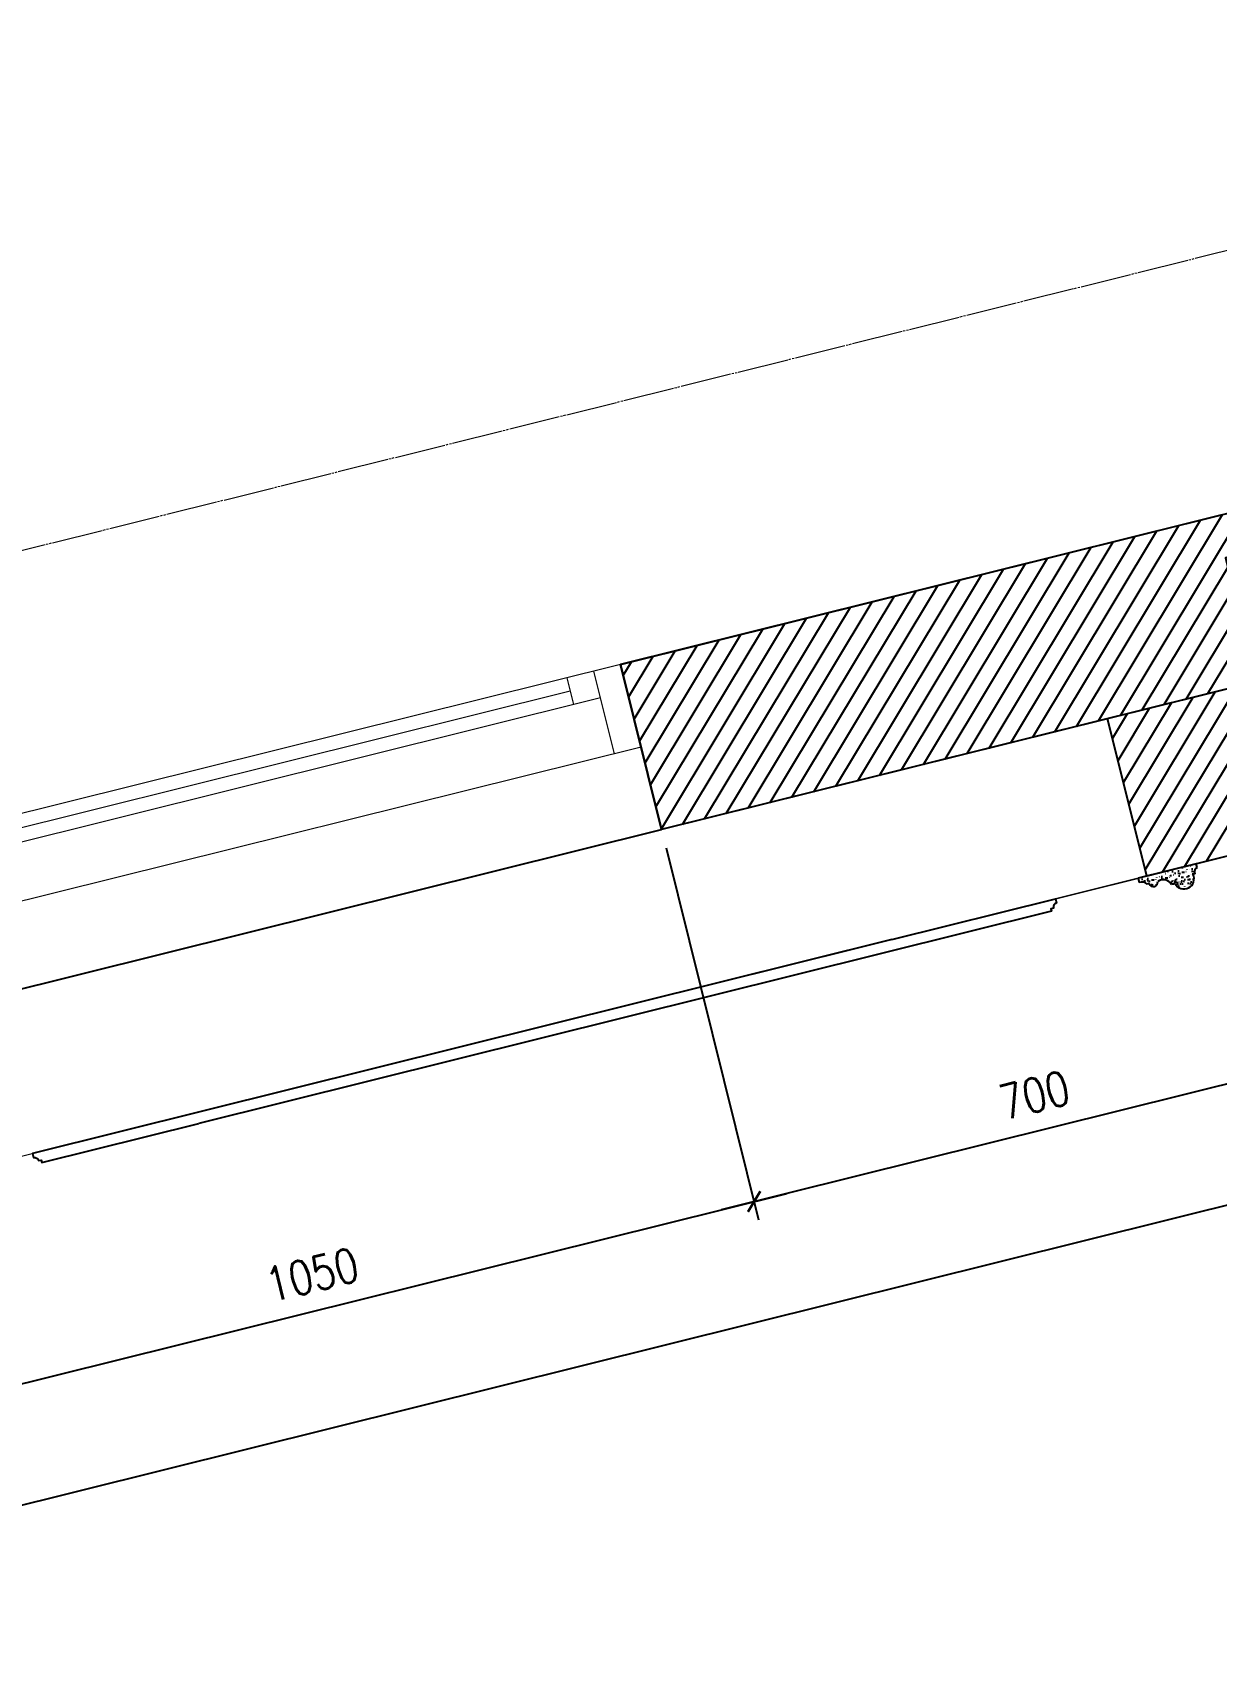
# Model space of a CAD drawing. Header units: inches. Extents: x 122939 to 389145, y 29603 to 574065.
# Drawn here: x 344135 to 345527, y 497658 to 499564 of the extents above; entities that cross this region are included whole.
import ezdxf

# ---------------------------------------------------------------- set-up
doc = ezdxf.new("R2010")
doc.units = ezdxf.units.IN
doc.header["$MEASUREMENT"] = 0
doc.linetypes.add('PHANTOM-Z', pattern=[69.2, 60, -1.4, 2.5, -1.4, 2.5, -1.4])
for name, color, linetype, lineweight in [('a-cut', 30, 'PHANTOM-Z', 18), ('A-Dim-ID', 9, 'Continuous', 20), ('A-GLAZ', 134, 'Continuous', 18), ('A-WALL-TILE', 8, 'Continuous', 9), ('GRC', 41, 'Continuous', 0)]:
    doc.layers.add(name, color=color, linetype=linetype, lineweight=lineweight)
for name, color, linetype in [('A-WALL', 7, 'Continuous'), ('CQ Wall hatch_CHB', 8, 'Continuous'), ('gypsum', 31, 'Continuous')]:
    doc.layers.add(name, color=color, linetype=linetype)
doc.styles.add('ST9', font='romans.shx', dxfattribs={"width": 0.8})
doc.dimstyles.new('DIM-20', dxfattribs={"dimscale": 1000, "dimtxt": 0.044, "dimasz": 0.035, "dimexe": 0.022, "dimexo": 0.022, "dimgap": 0.022, "dimtad": 1, "dimdec": 0, "dimzin": 0, "dimdsep": 46, "dimtxsty": 'ST9', "dimblk1": 'ARCHTICK', "dimblk2": 'ARCHTICK', "dimsah": 1, "dimcen": 0.088, "dimdle": 0.04, "dimclrd": 256, "dimclre": 256, "dimclrt": 3, "dimadec": 0, "dimazin": 0, "dimtfac": 1, "dimtdec": 0, "dimtix": 1, "dimtofl": 0, "dimtmove": 1, "dimatfit": 3, "dimldrblk": 'CLOSED', "dimfxl": 1, "dimtolj": 1, "dimtzin": 0, "dimarcsym": 0})

# ---------------------------------------------------------------- blocks, each defined once
blk = doc.blocks.new('_ARCHTICK')
at = {"color": 0, "linetype": 'ByBlock', "const_width": 0.15}
blk.add_lwpolyline([(-0.5, -0.5), (0.5, 0.5)], dxfattribs=at)
blk = doc.blocks.new('*D56')
at = {"layer": 'A-Dim-ID', "lineweight": -2, "transparency": 16777216}
for p, q in [((344880, 498606.3), (344988.7, 498169.2)), ((343886.9, 498248.7), (343969.8, 497915.7)), ((343925.7, 497927.4), (345022.2, 498200.2))]:
    blk.add_line(p, q, dxfattribs=at)
at = {"layer": 'Defpoints', "color": 0, "transparency": 16777216}
for p in [(344874.7, 498627.7, 0), (343881.6, 498270), (344983.4, 498190.6)]:
    blk.add_point(p, dxfattribs=at)
at = {"layer": 'A-Dim-ID', "lineweight": -2, "transparency": 16777216, "xscale": 20, "yscale": 20, "zscale": 20}
for p, rotation in [((344983.4, 498190.6), 13.9714232829857), ((343964.5, 497937), 193.9714232829857)]:
    blk.add_blockref('_ARCHTICK', p, dxfattribs=dict(at, rotation=rotation))
at = {"layer": 'A-Dim-ID', "color": 3, "transparency": 16777216, "insert": (344463.8, 498104.6), "char_height": 40, "attachment_point": 5, "rotation": 13.9714, "style": 'ST9'}
blk.add_mtext('\\A1;1050', dxfattribs=at)
blk = doc.blocks.new('_CLOSED')
at = {"color": 0, "linetype": 'ByBlock'}
for p, q in [((-1, 0.167), (0, 0)), ((-1, 0.167), (-1, -0.167)), ((0, 0), (-1, -0.167)), ((0, 0), (-1, 0))]:
    blk.add_line(p, q, dxfattribs=at)
blk = doc.blocks.new('*D57')
at = {"layer": 'A-Dim-ID', "lineweight": -2, "transparency": 16777216}
for p, q in [((344880, 498606.3), (344988.7, 498169.2)), ((345631.2, 498486), (345668, 498338.2)), ((345701.5, 498369.2), (344944.6, 498180.9))]:
    blk.add_line(p, q, dxfattribs=at)
at = {"layer": 'Defpoints', "color": 0, "transparency": 16777216}
for p in [(344874.7, 498627.7, 0), (345625.9, 498507.4, 0), (344983.4, 498190.6)]:
    blk.add_point(p, dxfattribs=at)
at = {"layer": 'A-Dim-ID', "lineweight": -2, "transparency": 16777216, "xscale": 20, "yscale": 20, "zscale": 20}
for p, rotation in [((345662.7, 498359.6), 13.9714232829857), ((344983.4, 498190.6), 193.9714232829857)]:
    blk.add_blockref('_ARCHTICK', p, dxfattribs=dict(at, rotation=rotation))
at = {"layer": 'A-Dim-ID', "color": 3, "transparency": 16777216, "insert": (345312.9, 498315.8), "char_height": 40, "attachment_point": 5, "rotation": 13.9714, "style": 'ST9'}
blk.add_mtext('\\A1;700', dxfattribs=at)
blk = doc.blocks.new('*D71')
at = {"layer": 'A-Dim-ID', "lineweight": -2, "transparency": 16777216}
for p, q in [((345689.9, 498250.2), (345701.4, 498204.2)), ((338612.7, 496463.2), (345734.9, 498235.2)), ((338651.2, 496474.4), (338646.2, 496494.2))]:
    blk.add_line(p, q, dxfattribs=at)
at = {"layer": 'Defpoints', "color": 0, "transparency": 16777216}
for p in [(345684.6, 498271.6, 0), (345696.1, 498225.5), (338656.5, 496453.1, 0)]:
    blk.add_point(p, dxfattribs=at)
at = {"layer": 'A-Dim-ID', "lineweight": -2, "transparency": 16777216, "xscale": 20, "yscale": 20, "zscale": 20}
for p, rotation in [((345696.1, 498225.5), 13.9714232829857), ((338651.5, 496472.9), 193.9714232829857)]:
    blk.add_blockref('_ARCHTICK', p, dxfattribs=dict(at, rotation=rotation))
at = {"layer": 'A-Dim-ID', "color": 3, "transparency": 16777216, "insert": (342163.7, 497389.9), "char_height": 40, "attachment_point": 5, "rotation": 13.9714, "style": 'ST9'}
blk.add_mtext('\\A1;7259', dxfattribs=at)
blk = doc.blocks.new('floor plan')
at = {"layer": 'CQ Wall hatch_CHB'}
h = blk.add_hatch(dxfattribs=at)
h.set_pattern_fill('ANSI31', color=8, scale=150, angle=166.0286)
h.set_pattern_definition([(225, (-40481.279, -100842.32), (13.258252, -13.258252), [])])
h.paths.add_polyline_path([(2898.3, -377.9), (2898.3, -177.9), (4268.3, -177.9), (4268.3, -277.9), (4218.3, -277.9), (4218.3, -227.9), (3618.6, -227.9), (3618.3, -377.9)])
h = blk.add_hatch(dxfattribs=at)
h.set_pattern_fill('ANSI31', color=8, scale=150, angle=166.0286)
h.set_pattern_definition([(225, (-89280.896, -17863.65), (13.258252, -13.258252), [])])
h.paths.add_polyline_path([(3438.6, -377.9), (3618.6, -377.9), (3618.6, -568.6), (3438.6, -568.6)])
blk.add_line((1893.6, -568.6, 0), (3438.6, -568.6, 0))
at = {"layer": 'A-GLAZ'}
for p, q in [((2898.3, -177.9, 0), (1848.3, -177.9, 0)), ((2833.3, -177.9, 0), (2833.3, -210.4, 0)), ((2865.8, -177.9, 0), (2865.8, -277.9, 0)), ((2833.3, -194.1, 0), (1913.3, -194.1, 0)), ((2865.8, -210.4, 0), (1880.8, -210.4, 0)), ((2898.3, -277.9, 0), (1848.3, -277.9, 0))]:
    blk.add_line(p, q, dxfattribs=at)
at = {"layer": 'A-WALL'}
for p, q in [((4268.3, -177.9, 0), (2898.3, -177.9, 0)), ((2898.3, -177.9, 0), (2898.3, -377.9, 0)), ((1848.3, -377.9, 0), (2898.3, -377.9, 0)), ((3618.3, -377.9), (2898.3, -377.9, 0))]:
    blk.add_line(p, q, dxfattribs=at)
at = {"layer": 'A-WALL', "elevation": 0}
blk.add_lwpolyline([(2898.3, -377.9), (2898.3, -177.9), (4268.3, -177.9), (4268.3, -277.9), (4218.3, -277.9), (4218.3, -227.9), (3618.6, -227.9), (3618.3, -377.9)], close=True, dxfattribs=at)
blk.add_lwpolyline([(3618.6, -568.5), (3438.6, -568.6), (3438.6, -377.9)], dxfattribs=at)
at = {"layer": 'A-WALL-TILE'}
blk.add_line((1848.3, -377.9, 0), (2898.3, -377.9, 0), dxfattribs=at)
blk = doc.blocks.new('M1')
at = {"layer": 'gypsum', "linetype": 'Continuous'}
h = blk.add_hatch(dxfattribs=at)
h.set_pattern_fill('GYPSUM', color=251, scale=36.842105, style=0, pattern_type=2)
h.set_pattern_definition([(360, (273234.79, 528507.015), (2e-15, 36.8421), [0, -36.8421]), (360, (273234.527, 528503.77), (2e-15, 36.8421), [0, -36.8421]), (360, (273237.11, 528504.44), (2e-15, 36.8421), [0, -36.8421]), (315, (273237.37, 528509.747), (36.8421, -9e-15), [0.2358, -51.8668]), (360, (273235.53, 528509.4), (2e-15, 36.8421), [0, -36.8421]), (360, (273235.53, 528509.4), (2e-15, 36.8421), [0, -36.8421]), (315, (273242.219, 528506.049), (36.8421, -9e-15), [0.2358, -51.8668]), (360, (273242.8, 528506.687), (2e-15, 36.8421), [0, -36.8421]), (360, (273242.8, 528506.687), (2e-15, 36.8421), [0, -36.8421]), (360, (273239.94, 528504.064), (2e-15, 36.8421), [0, -36.8421]), (315, (273244.39, 528504.474), (36.8421, -9e-15), [0.2358, -51.8668]), (315, (273244.39, 528504.474), (36.8421, -9e-15), [0.2358, -51.8668]), (315, (273242.807, 528509.432), (36.8421, -9e-15), [0.2358, -51.8668]), (315, (273242.807, 528509.432), (36.8421, -9e-15), [0.2358, -51.8668]), (360, (273243.383, 528510.347), (2e-15, 36.8421), [0, -36.8421]), (360, (273240.827, 528510.954), (2e-15, 36.8421), [0, -36.8421]), (360, (273246.932, 528510.374), (2e-15, 36.8421), [0, -36.8421]), (360, (273244.505, 528511.947), (2e-15, 36.8421), [0, -36.8421]), (360, (273234.93, 528514.797), (2e-15, 36.8421), [0, -36.8421]), (315, (273239.017, 528516.243), (36.8421, -9e-15), [0.2358, -51.8668]), (315, (273239.017, 528516.243), (36.8421, -9e-15), [0.2358, -51.8668]), (360, (273236.827, 528519.467), (2e-15, 36.8421), [0, -36.8421]), (360, (273236.09, 528517.082), (2e-15, 36.8421), [0, -36.8421]), (360, (273235.245, 528524.425), (2e-15, 36.8421), [0, -36.8421]), (360, (273234.507, 528522.04), (2e-15, 36.8421), [0, -36.8421]), (315, (273239.005, 528526.003), (36.8421, -9e-15), [0.2358, -51.8668]), (315, (273239.005, 528526.003), (36.8421, -9e-15), [0.2358, -51.8668]), (360, (273243.625, 528515.488), (2e-15, 36.8421), [0, -36.8421]), (315, (273244.105, 528519.5), (36.8421, -9e-15), [0.2358, -51.8668]), (360, (273244.096, 528516.754), (2e-15, 36.8421), [0, -36.8421]), (360, (273244.096, 528516.754), (2e-15, 36.8421), [0, -36.8421]), (315, (273242.523, 528524.457), (36.8421, -9e-15), [0.2358, -51.8668]), (315, (273241.934, 528521.074), (36.8421, -9e-15), [0.2358, -51.8668]), (315, (273241.934, 528521.074), (36.8421, -9e-15), [0.2358, -51.8668]), (315, (273241.934, 528521.074), (36.8421, -9e-15), [0.2358, -51.8668]), (315, (273235.012, 528526.818), (36.8421, -9e-15), [0.2358, -51.8668]), (315, (273235.012, 528526.818), (36.8421, -9e-15), [0.2358, -51.8668]), (360, (273236.565, 528531.054), (2e-15, 36.8421), [0, -36.8421]), (360, (273236.143, 528538.297), (2e-15, 36.8421), [0, -36.8421]), (360, (273235.88, 528535.053), (2e-15, 36.8421), [0, -36.8421]), (360, (273238.463, 528535.724), (2e-15, 36.8421), [0, -36.8421]), (360, (273237.725, 528533.34), (2e-15, 36.8421), [0, -36.8421]), (315, (273240.653, 528532.5), (36.8421, -9e-15), [0.2358, -51.8668]), (360, (273242.463, 528527.21), (2e-15, 36.8421), [0, -36.8421]), (360, (273242.463, 528527.21), (2e-15, 36.8421), [0, -36.8421]), (360, (273245.26, 528531.744), (2e-15, 36.8421), [0, -36.8421]), (360, (273245.02, 528526.604), (2e-15, 36.8421), [0, -36.8421]), (360, (273246.14, 528528.203), (2e-15, 36.8421), [0, -36.8421]), (315, (273243.57, 528537.33), (36.8421, -9e-15), [0.2358, -51.8668]), (315, (273243.57, 528537.33), (36.8421, -9e-15), [0.2358, -51.8668]), (315, (273245.74, 528535.755), (36.8421, -9e-15), [0.2358, -51.8668]), (360, (273244.15, 528537.97), (2e-15, 36.8421), [0, -36.8421]), (360, (273245.732, 528533.01), (2e-15, 36.8421), [0, -36.8421]), (360, (273245.732, 528533.01), (2e-15, 36.8421), [0, -36.8421]), (315, (273250.58, 528503.512), (36.8421, -9e-15), [0.2358, -51.8668]), (360, (273252.315, 528503.59), (2e-15, 36.8421), [0, -36.8421]), (360, (273250.403, 528505.074), (2e-15, 36.8421), [0, -36.8421]), (360, (273250.403, 528505.074), (2e-15, 36.8421), [0, -36.8421]), (360, (273249.67, 528506.44), (2e-15, 36.8421), [0, -36.8421]), (360, (273255.97, 528506.47), (2e-15, 36.8421), [0, -36.8421]), (360, (273252.787, 528504.855), (2e-15, 36.8421), [0, -36.8421]), (360, (273253.86, 528506.66), (2e-15, 36.8421), [0, -36.8421]), (315, (273248.997, 528508.316), (36.8421, -9e-15), [0.2358, -51.8668]), (315, (273248.997, 528508.316), (36.8421, -9e-15), [0.2358, -51.8668]), (360, (273248.917, 528513.175), (2e-15, 36.8421), [0, -36.8421]), (315, (273253.693, 528508.798), (36.8421, -9e-15), [0.2358, -51.8668]), (360, (273254.39, 528511.43), (2e-15, 36.8421), [0, -36.8421]), (360, (273256.972, 528512.1), (2e-15, 36.8421), [0, -36.8421]), (360, (273256.235, 528509.715), (2e-15, 36.8421), [0, -36.8421]), (360, (273256.235, 528509.715), (2e-15, 36.8421), [0, -36.8421]), (360, (273253.26, 528512.057), (2e-15, 36.8421), [0, -36.8421]), (315, (273260.745, 528503.918), (36.8421, -9e-15), [0.2358, -51.8668]), (315, (273260.745, 528503.918), (36.8421, -9e-15), [0.2358, -51.8668]), (360, (273257.817, 528504.757), (2e-15, 36.8421), [0, -36.8421]), (360, (273265.352, 528503.162), (2e-15, 36.8421), [0, -36.8421]), (315, (273260.16, 528513.538), (36.8421, -9e-15), [0.2358, -51.8668]), (360, (273258.555, 528507.14), (2e-15, 36.8421), [0, -36.8421]), (360, (273258.555, 528507.14), (2e-15, 36.8421), [0, -36.8421]), (315, (273264.25, 528512.132), (36.8421, -9e-15), [0.2358, -51.8668]), (315, (273263.662, 528508.748), (36.8421, -9e-15), [0.2358, -51.8668]), (360, (273264.24, 528509.387), (2e-15, 36.8421), [0, -36.8421]), (360, (273264.24, 528509.387), (2e-15, 36.8421), [0, -36.8421]), (360, (273264.24, 528509.387), (2e-15, 36.8421), [0, -36.8421]), (315, (273265.833, 528507.173), (36.8421, -9e-15), [0.2358, -51.8668]), (315, (273265.833, 528507.173), (36.8421, -9e-15), [0.2358, -51.8668]), (360, (273265.824, 528504.43), (2e-15, 36.8421), [0, -36.8421]), (315, (273270.44, 528511.016), (36.8421, -9e-15), [0.2358, -51.8668]), (315, (273270.44, 528511.016), (36.8421, -9e-15), [0.2358, -51.8668]), (360, (273271.113, 528509.14), (2e-15, 36.8421), [0, -36.8421]), (315, (273250.35, 528539.598), (36.8421, -9e-15), [0.2358, -51.8668]), (315, (273250.35, 528539.598), (36.8421, -9e-15), [0.2358, -51.8668]), (315, (273250.296, 528518.383), (36.8421, -9e-15), [0.2358, -51.8668]), (360, (273252.573, 528516.056), (2e-15, 36.8421), [0, -36.8421]), (360, (273249.39, 528514.44), (2e-15, 36.8421), [0, -36.8421]), (360, (273249.39, 528514.44), (2e-15, 36.8421), [0, -36.8421]), (315, (273256.168, 528514.352), (36.8421, -9e-15), [0.2358, -51.8668]), (315, (273256.168, 528514.352), (36.8421, -9e-15), [0.2358, -51.8668]), (360, (273253.38, 528519.706), (2e-15, 36.8421), [0, -36.8421]), (360, (273254.42, 528514.342), (2e-15, 36.8421), [0, -36.8421]), (315, (273248.713, 528523.341), (36.8421, -9e-15), [0.2358, -51.8668]), (360, (273250.12, 528520.1), (2e-15, 36.8421), [0, -36.8421]), (360, (273249.385, 528521.467), (2e-15, 36.8421), [0, -36.8421]), (360, (273249.385, 528521.467), (2e-15, 36.8421), [0, -36.8421]), (315, (273254.757, 528524.914), (36.8421, -9e-15), [0.2358, -51.8668]), (360, (273253.85, 528520.972), (2e-15, 36.8421), [0, -36.8421]), (360, (273253.575, 528521.685), (2e-15, 36.8421), [0, -36.8421]), (360, (273253.575, 528521.685), (2e-15, 36.8421), [0, -36.8421]), (360, (273257.72, 528518.59), (2e-15, 36.8421), [0, -36.8421]), (315, (273261.81, 528520.034), (36.8421, -9e-15), [0.2358, -51.8668]), (360, (273263.62, 528514.745), (2e-15, 36.8421), [0, -36.8421]), (360, (273263.62, 528514.745), (2e-15, 36.8421), [0, -36.8421]), (360, (273258.88, 528520.873), (2e-15, 36.8421), [0, -36.8421]), (360, (273257.3, 528525.83), (2e-15, 36.8421), [0, -36.8421]), (360, (273257.035, 528522.588), (2e-15, 36.8421), [0, -36.8421]), (360, (273259.62, 528523.258), (2e-15, 36.8421), [0, -36.8421]), (315, (273264.726, 528524.865), (36.8421, -9e-15), [0.2358, -51.8668]), (360, (273265.306, 528525.503), (2e-15, 36.8421), [0, -36.8421]), (360, (273265.306, 528525.503), (2e-15, 36.8421), [0, -36.8421]), (360, (273248.568, 528526.63), (2e-15, 36.8421), [0, -36.8421]), (360, (273251.025, 528530.698), (2e-15, 36.8421), [0, -36.8421]), (360, (273250.553, 528529.43), (2e-15, 36.8421), [0, -36.8421]), (360, (273255.452, 528527.546), (2e-15, 36.8421), [0, -36.8421]), (360, (273254.895, 528528.314), (2e-15, 36.8421), [0, -36.8421]), (360, (273254.21, 528532.313), (2e-15, 36.8421), [0, -36.8421]), (360, (273256.055, 528530.6), (2e-15, 36.8421), [0, -36.8421]), (315, (273251.93, 528534.64), (36.8421, -9e-15), [0.2358, -51.8668]), (360, (273251.755, 528536.356), (2e-15, 36.8421), [0, -36.8421]), (360, (273251.755, 528536.356), (2e-15, 36.8421), [0, -36.8421]), (360, (273251.02, 528537.723), (2e-15, 36.8421), [0, -36.8421]), (360, (273256.55, 528534.96), (2e-15, 36.8421), [0, -36.8421]), (360, (273256.08, 528533.695), (2e-15, 36.8421), [0, -36.8421]), (360, (273255.21, 528537.942), (2e-15, 36.8421), [0, -36.8421]), (315, (273258.87, 528528.342), (36.8421, -9e-15), [0.2358, -51.8668]), (360, (273258.036, 528528.216), (2e-15, 36.8421), [0, -36.8421]), (360, (273260.42, 528532.578), (2e-15, 36.8421), [0, -36.8421]), (360, (273260.42, 528532.578), (2e-15, 36.8421), [0, -36.8421]), (315, (273265.315, 528528.248), (36.8421, -9e-15), [0.2358, -51.8668]), (315, (273262.862, 528527.527), (36.8421, -9e-15), [0.2358, -51.8668]), (315, (273262.862, 528527.527), (36.8421, -9e-15), [0.2358, -51.8668]), (315, (273262.862, 528527.527), (36.8421, -9e-15), [0.2358, -51.8668]), (315, (273257.458, 528538.904), (36.8421, -9e-15), [0.2358, -51.8668]), (360, (273259.735, 528536.577), (2e-15, 36.8421), [0, -36.8421]), (360, (273259.735, 528536.577), (2e-15, 36.8421), [0, -36.8421]), (315, (273264.51, 528534.024), (36.8421, -9e-15), [0.2358, -51.8668]), (315, (273264.51, 528534.024), (36.8421, -9e-15), [0.2358, -51.8668]), (360, (273262.32, 528537.247), (2e-15, 36.8421), [0, -36.8421]), (360, (273261.582, 528534.863), (2e-15, 36.8421), [0, -36.8421]), (360, (273269.723, 528514.165), (2e-15, 36.8421), [0, -36.8421]), (360, (273266.416, 528519.28), (2e-15, 36.8421), [0, -36.8421]), (360, (273266.175, 528514.138), (2e-15, 36.8421), [0, -36.8421]), (360, (273267.296, 528515.738), (2e-15, 36.8421), [0, -36.8421]), (315, (273266.897, 528523.29), (36.8421, -9e-15), [0.2358, -51.8668]), (360, (273266.888, 528520.545), (2e-15, 36.8421), [0, -36.8421]), (360, (273266.888, 528520.545), (2e-15, 36.8421), [0, -36.8421]), (360, (273268.875, 528528.128), (2e-15, 36.8421), [0, -36.8421]), (360, (273266.32, 528528.734), (2e-15, 36.8421), [0, -36.8421]), (360, (273269.997, 528529.727), (2e-15, 36.8421), [0, -36.8421]), (315, (273269.598, 528537.28), (36.8421, -9e-15), [0.2358, -51.8668]), (315, (273267.427, 528538.854), (36.8421, -9e-15), [0.2358, -51.8668]), (360, (273269.59, 528534.534), (2e-15, 36.8421), [0, -36.8421]), (360, (273269.117, 528533.27), (2e-15, 36.8421), [0, -36.8421]), (360, (273269.117, 528533.27), (2e-15, 36.8421), [0, -36.8421]), (360, (273269.117, 528533.27), (2e-15, 36.8421), [0, -36.8421]), (360, (273260, 528539.82), (2e-15, 36.8421), [0, -36.8421]), (360, (273268.006, 528539.493), (2e-15, 36.8421), [0, -36.8421])])
edge = h.paths.add_edge_path()
edge.add_arc((272491.1, 527822.2), 11.9, 283.9461, 462.7163)
edge.add_line((272488.5, 527833.8), (272488.5, 527836.1))
edge.add_ellipse((272488.5, 527840.4), major_axis=(-6.53, 0), ratio=0.663806, start_angle=0, end_angle=90, ccw=False)
edge.add_line((272482, 527840.4), (272477.4, 527840.4))
edge.add_line((272477.4, 527840.4), (272477.4, 527770))
edge.add_line((272477.4, 527770), (272482.5, 527770))
edge.add_arc((272492.2, 527770.8), 9.73, 123.9206, 185.0555, ccw=False)
edge.add_line((272486.7, 527778.9), (272486.7, 527781.3))
edge.add_arc((272486.2, 527786.4), 5.15, 276.0442, 443.9558)
edge.add_arc((272497.1, 527795.8), 11.2, 106.1159, 202.4548, ccw=False)
edge.add_spline(control_points=[(272494, 527806.6), (272494, 527807.9), (272494, 527809.3), (272494, 527810.7)], knot_values=[0, 0, 0, 0, 0.167192, 0.167192, 0.167192, 0.167192], degree=3, periodic=0)
for p, q in [((272477.4, 527840.4), (272477.4, 527770)), ((272482, 527840.4), (272477.4, 527840.4)), ((272488.5, 527836.1), (272488.5, 527833.8)), ((272477.4, 527770), (272482.5, 527770)), ((272486.7, 527781.3), (272486.7, 527778.9))]:
    blk.add_line(p, q, dxfattribs=at)
for centre, radius, start, end in [((272491.1, 527822.2), 11.9, 283.9461, 102.7163), ((272497.1, 527795.8), 11.2, 106.1159, 202.4548), ((272486.2, 527786.4), 5.15, 276.0442, 83.9558), ((272492.2, 527770.8), 9.73, 123.9206, 185.0555)]:
    blk.add_arc(centre, radius, start, end, dxfattribs=at)
blk.add_ellipse((272488.5, 527840.4), major_axis=(-6.53, 0), ratio=0.663806, start_param=0, end_param=1.570796, dxfattribs=at)
blk.add_spline([(272494, 527810.7), (272494, 527806.6)], degree=3, dxfattribs=at)

msp = doc.modelspace()

# ---------------------------------------------------------------- dimensions: what is measured, and where the dimension line sits
at = {"layer": 'A-Dim-ID'}
for base, p1, p2, picture, middle in [((344983.409, 498190.554, 0), (343881.627, 498270.022, 0), (344874.659, 498627.655), '*D56', (344463.8, 498104.556, 0)), ((344983.409, 498190.554, 0), (345625.924, 498507.398, 0), (344874.658, 498627.659), '*D57', (345312.916, 498315.815, 0)), ((345696.056, 498225.516, 0), (338656.462, 496453.092, 0), (345684.595, 498271.58, 0), '*D71', (342163.66, 497389.942, 0))]:
    dim = msp.add_linear_dim(base=base, p1=p1, p2=p2, angle=13.971423, dimstyle='DIM-20', override={"dimtxt": 0.04, "dimasz": 0.02}, dxfattribs=at)
    dim.commit()
    dim.dimension.update_dxf_attribs({"geometry": picture, "text_midpoint": middle})

# ---------------------------------------------------------------- next in the draw order: block references
at = {"layer": 'GRC', "rotation": 13.9714232829857}
msp.add_blockref('floor plan', (341970.824, 498294.599, 0), dxfattribs=at)

# ---------------------------------------------------------------- next in the draw order: linework, layer by layer
at = {"layer": 'a-cut'}
msp.add_line((337174.996, 497227.239, 0), (346568.626, 499564.358, 0), dxfattribs=at)
at = {"layer": 'GRC'}
msp.add_line((345434.611, 498570.484, 0), (345337.57, 498546.34, 0), dxfattribs=at)
at = {"layer": 'gypsum', "elevation": 0}
for points in [[(345145.075, 498498.448), (345337.57, 498546.34), (345338.777, 498541.488, 0.39467141), (345335.139, 498535.43), (345332.227, 498534.706), (345332.952, 498531.795), (344330.776, 498282.455)], [(345145.075, 498498.448), (344135.143, 498247.178), (344136.35, 498242.326, -0.39467141), (344142.403, 498238.679), (344145.314, 498239.404), (344146.038, 498236.492), (344330.776, 498282.455)]]:
    msp.add_lwpolyline(points, format="xyb", dxfattribs=at)

# ---------------------------------------------------------------- next in the draw order: block references
at = {"layer": 'gypsum', "lineweight": 0, "rotation": 283.9714232829954}
msp.add_blockref('M1', (-232508.328, 635563.268, 0), dxfattribs=at)

doc.saveas('drawing.dxf')
